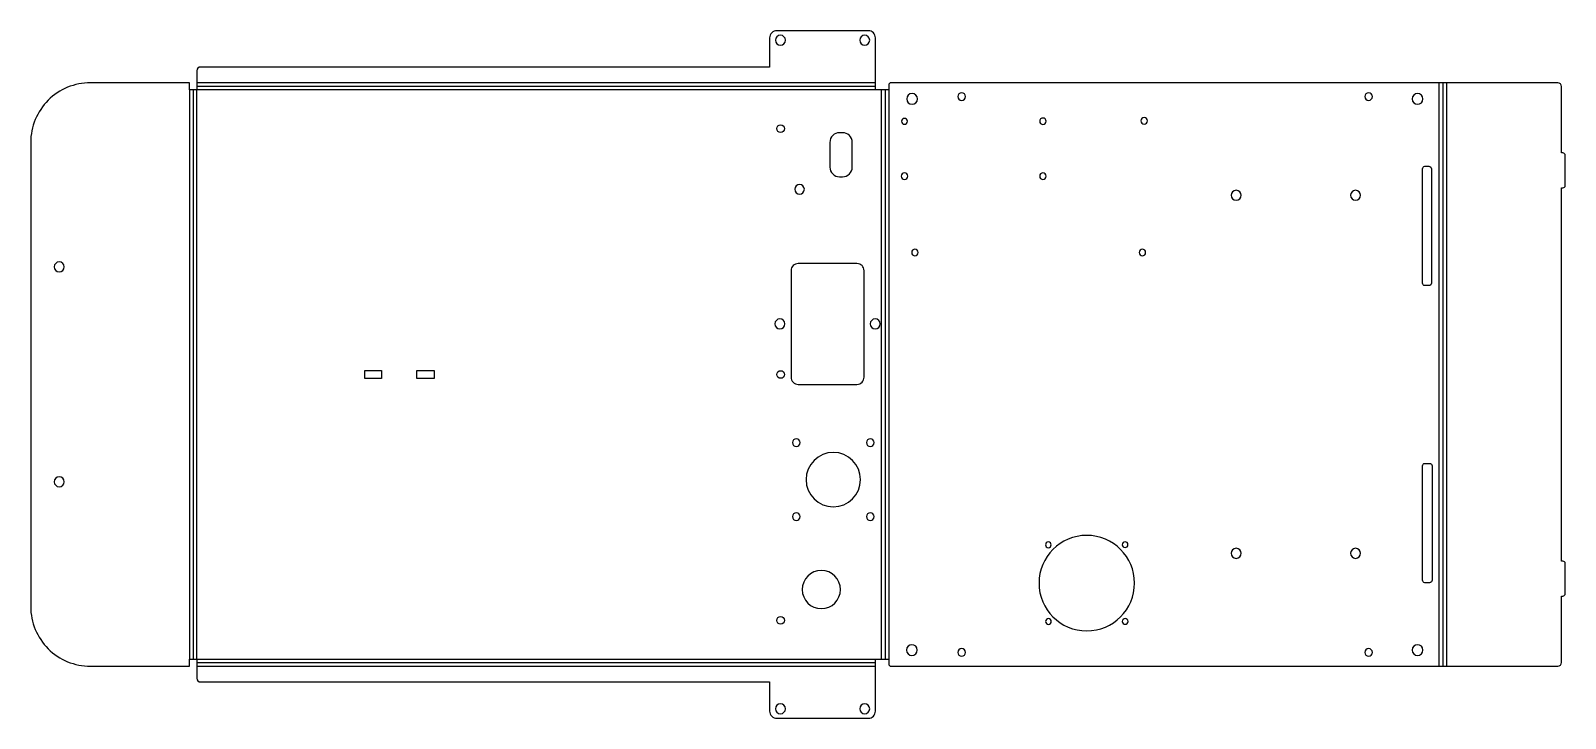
# Model space of a CAD drawing. Header units: millimetres. Extents: x -590 to 53, y -22 to 266.
import ezdxf

# ---------------------------------------------------------------- set-up
doc = ezdxf.new("R2010")
doc.units = ezdxf.units.MM

msp = doc.modelspace()

# ---------------------------------------------------------------- linework, layer by layer
at = {"layer": 'BEND'}
for p, q in [((1.53, 244.44), (1.53, 0)), ((-521.77, 241.44), (-521.77, 3)), ((-520.24, 242.97), (-236.06, 242.97)), ((-232.03, 241.44), (-232.03, 3)), ((-236.06, 1.47), (-520.24, 1.47))]:
    msp.add_line(p, q, dxfattribs=at)
at = {"layer": 'BEND_EXTENT'}
for p, q in [((-520.24, 244.5), (-236.06, 244.5)), ((0, 0), (0, 244.44)), ((3.06, 244.44), (3.06, 0)), ((-523.3, 241.44), (-523.3, 3)), ((-236.06, 241.44), (-520.24, 241.44)), ((-520.24, 3), (-520.24, 241.44)), ((-233.56, 3), (-233.56, 241.44)), ((-230.5, 241.44), (-230.5, 3)), ((-520.24, 3), (-236.06, 3)), ((-236.06, -0.06), (-520.24, -0.06))]:
    msp.add_line(p, q, dxfattribs=at)
at = {"layer": 'INTERIOR_PROFILES'}
for points in [[(-249.85, 205.05, 0.414214), (-245.8, 209.1), (-245.8, 219.48, 0.414214), (-249.85, 223.53), (-251.1, 223.53, 0.414214), (-255.15, 219.48), (-255.15, 209.1, 0.414214), (-251.1, 205.05)], [(-5.95, 209.44), (-4.23, 209.44, -0.414214), (-3.23, 208.44), (-3.23, 160.44, -0.414214), (-4.23, 159.44), (-5.95, 159.44, -0.414214), (-6.95, 160.44), (-6.95, 208.44, -0.414214)], [(-268.39, 168.71, 0.414214), (-271.39, 165.71), (-271.39, 121.09, 0.414214), (-268.39, 118.09), (-243.81, 118.09, 0.414214), (-240.81, 121.09), (-240.81, 165.71, 0.414214), (-243.81, 168.71)], [(-6.95, 36), (-6.95, 84, -0.414214), (-5.95, 85), (-3.95, 85, -0.414214), (-2.95, 84), (-2.95, 36, -0.414214), (-3.95, 35), (-5.95, 35, -0.414214)]]:
    msp.add_lwpolyline(points, format="xyb", close=True, dxfattribs=at)
for points in [[(-442.9, 123.87), (-442.9, 120.57), (-449.93, 120.57), (-449.93, 123.87)], [(-428.2, 120.57), (-428.2, 123.87), (-420.9, 123.87), (-420.9, 120.57)]]:
    msp.add_lwpolyline(points, close=True, dxfattribs=at)
at = {"layer": 'INTERIOR_PROFILES', "extrusion": (0, 0, -1)}
for centre, radius in [((275.87, 262.26), 2.1), ((240.56, 262.26), 2.1), ((220.73, 237.68), 2.25), ((199.94, 238.68), 1.6), ((29.52, 238.68), 1.6), ((9.01, 237.68), 2.25), ((223.91, 228.29), 1.25), ((165.91, 228.3), 1.37), ((123.5, 228.49), 1.37), ((223.91, 205.3), 1.37), ((165.91, 205.3), 1.37), ((267.83, 199.8), 2), ((84.98, 197.3), 2.1), ((34.98, 197.3), 2.1), ((219.51, 173.37), 1.37), ((124.26, 173.37), 1.37), ((577.89, 167.28), 2.1), ((276.07, 143.4), 2.1), ((236.13, 143.4), 2.1), ((269.22, 93.67), 1.6), ((238.22, 93.67), 1.6), ((253.72, 78.17), 11.4), ((577.89, 77.28), 2.1), ((269.22, 62.67), 1.6), ((238.22, 62.67), 1.6), ((147.56, 34.82), 20), ((163.65, 50.86), 1.2), ((131.52, 50.92), 1.2), ((84.98, 47.3), 2.1), ((34.98, 47.3), 2.1), ((258.72, 32.12), 8), ((163.6, 18.73), 1.2), ((131.47, 18.79), 1.2), ((220.8, 6.76), 2.25), ((199.94, 5.76), 1.6), ((29.52, 5.76), 1.6), ((9.01, 6.76), 2.25), ((275.87, -17.82), 2.1), ((240.56, -17.82), 2.1)]:
    msp.add_circle(centre, radius, dxfattribs=at)
at = {"layer": 'INTERIOR_PROFILES'}
for centre in [(-275.81, 225.22), (-275.81, 122.22), (-275.81, 19.22)]:
    msp.add_circle(centre, 1.6, dxfattribs=at)
at = {"layer": 'OUTER_PROFILES'}
msp.add_lwpolyline([(-230.5, 241.44), (-236.06, 241.44), (-236.06, 244.5), (-236.06, 263.26, 0.414214), (-239.06, 266.26), (-277.37, 266.26, 0.414214), (-280.37, 263.26), (-280.37, 251.03), (-518.72, 251.03, 0.414214), (-520.24, 249.51), (-520.24, 241.44), (-523.3, 241.44), (-523.3, 244.44), (-564.86, 244.44, 0.414214), (-589.86, 219.44), (-589.86, 25, 0.414214), (-564.86, 0), (-523.3, 0), (-523.3, 3), (-520.24, 3), (-520.24, -5.07, 0.414214), (-518.72, -6.59), (-280.37, -6.59), (-280.37, -18.82, 0.414214), (-277.37, -21.82), (-239.06, -21.82, 0.414214), (-236.06, -18.82), (-236.06, -0.06), (-236.06, 3), (-230.5, 3), (-230.5, 1, 0.414214), (-229.5, 0), (0, 0), (49.74, 0, 0.414214), (51.26, 1.52), (51.26, 29.42), (51.86, 29.42, 0.414214), (52.86, 30.42), (52.86, 43.02, 0.414214), (51.86, 44.02), (51.26, 44.02), (51.26, 200.42), (51.86, 200.42, 0.414214), (52.86, 201.42), (52.86, 214.02, 0.414214), (51.86, 215.02), (51.26, 215.02), (51.26, 242.92, 0.414214), (49.74, 244.44), (3.06, 244.44), (-229.5, 244.44, 0.414214), (-230.5, 243.44)], format="xyb", close=True, dxfattribs=at)

doc.saveas('drawing.dxf')
